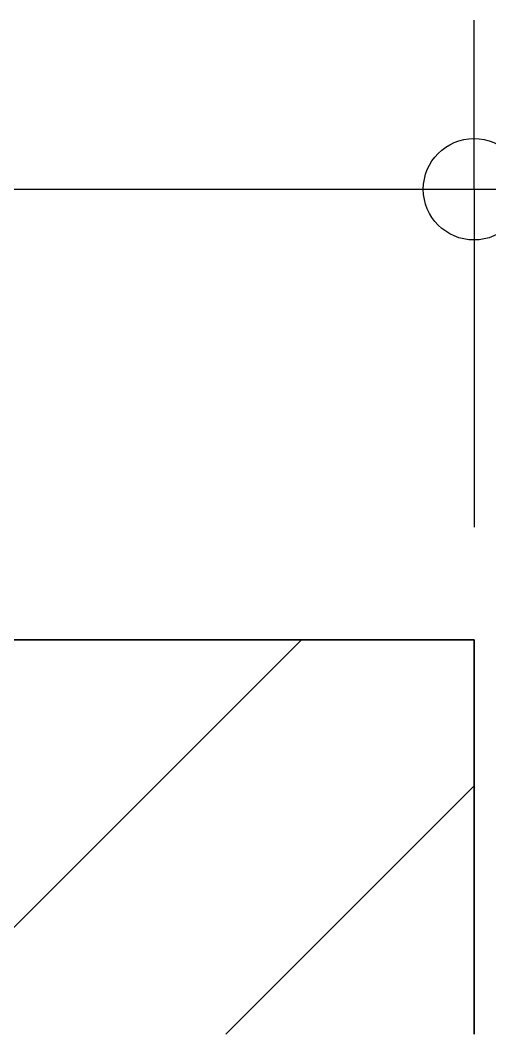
# Model space of a CAD drawing. Header units: centimetres. Extents: x 0.3 to 84.3, y 0.3 to 59.7.
# Drawn here: x 49.037 to 49.454, y 11.724 to 12.624 of the extents above; entities that cross this region are included whole.
import ezdxf

# ---------------------------------------------------------------- set-up
doc = ezdxf.new("R2010")
doc.units = ezdxf.units.CM
doc.linetypes.add('AUSGEZOGEN', pattern=[0])
doc.linetypes.add('PUNKT', pattern=[6.35, 0, -6.35])
for name, color, linetype, lineweight in [('Vorhangbrett', 7, 'AUSGEZOGEN', 25), ('Wand Mauerwerk tragend', 7, 'AUSGEZOGEN', 35), ('Werkplan- Ausfuehrungsmasse', 7, 'AUSGEZOGEN', 25)]:
    doc.layers.add(name, color=color, linetype=linetype, lineweight=lineweight)

msp = doc.modelspace()

# ---------------------------------------------------------------- linework, layer by layer
at = {"layer": 'Vorhangbrett', "color": 191, "linetype": 'PUNKT', "lineweight": 25, "true_color": 0xbe96ea}
msp.add_line((47.96, 12.234), (62.21, 12.234), dxfattribs=at)
at = {"layer": 'Wand Mauerwerk tragend', "color": 7, "linetype": 'AUSGEZOGEN', "lineweight": 35}
for p, q in [((49.44, 12.074), (47.96, 12.074)), ((49.44, 11.724), (49.44, 12.074))]:
    msp.add_line(p, q, dxfattribs=at)
at = {"layer": 'Wand Mauerwerk tragend', "color": 7, "linetype": 'AUSGEZOGEN', "lineweight": 25}
for p, q in [((48.9367, 11.724), (49.2867, 12.074)), ((49.21955, 11.724), (49.44, 11.94445))]:
    msp.add_line(p, q, dxfattribs=at)
at = {"layer": 'Werkplan- Ausfuehrungsmasse', "color": 7, "linetype": 'AUSGEZOGEN', "lineweight": 25}
for p, q in [((49.44, 12.474), (49.44, 12.624)), ((47.96, 12.474), (49.44, 12.474)), ((49.44, 12.474), (49.44, 12.324)), ((49.44, 12.474), (55.97, 12.474))]:
    msp.add_line(p, q, dxfattribs=at)
msp.add_lwpolyline([(49.44, 12.474), (49.44, 12.22712), (49.44, 12.22712), (49.44, 12.174)], dxfattribs=at)
msp.add_circle((49.44, 12.474), 0.045, dxfattribs=at)

doc.saveas('drawing.dxf')
